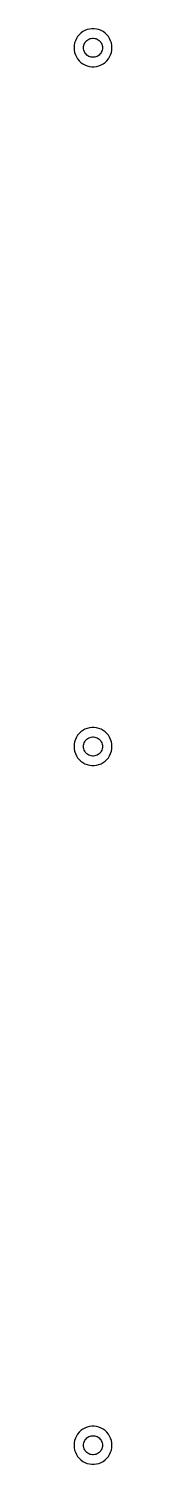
# Model space of a CAD drawing. Header units: metres. Extents: x -3 to 3, y 107 to 333.
import ezdxf

# ---------------------------------------------------------------- set-up
doc = ezdxf.new("R2010")
doc.units = ezdxf.units.M

msp = doc.modelspace()

# ---------------------------------------------------------------- linework, layer by layer
for p, q in [((-1.91226, 332.312), (-2.1869, 332.054)), ((-1.60747, 332.533), (-1.91226, 332.312)), ((-1.27733, 332.714), (-1.60747, 332.533)), ((-0.927048, 332.853), (-1.27733, 332.714)), ((-0.562134, 332.947), (-0.927048, 332.853)), ((-0.18837, 332.994), (-0.562134, 332.947)), ((0.18837, 332.994), (-0.18837, 332.994)), ((0.562134, 332.947), (0.18837, 332.994)), ((0.927048, 332.853), (0.562134, 332.947)), ((1.27733, 332.714), (0.927048, 332.853)), ((1.60747, 332.533), (1.27733, 332.714)), ((1.91226, 332.312), (1.60747, 332.533)), ((2.1869, 332.054), (1.91226, 332.312)), ((-2.97633, 330.376), (-3, 330)), ((-3, 330), (-2.97633, 329.624)), ((-2.90575, 330.746), (-2.97633, 330.376)), ((-2.78932, 331.104), (-2.90575, 330.746)), ((-2.62891, 331.445), (-2.78932, 331.104)), ((-2.42705, 331.763), (-2.62891, 331.445)), ((-2.1869, 332.054), (-2.42705, 331.763)), ((-1.5, 330), (-1.48816, 330.188)), ((-1.48816, 329.812), (-1.5, 330)), ((-1.48816, 330.188), (-1.45287, 330.373)), ((-1.45287, 330.373), (-1.39465, 330.552)), ((-1.39465, 330.552), (-1.31445, 330.723)), ((-1.31445, 330.723), (-1.21352, 330.882)), ((-1.21352, 330.882), (-1.09344, 331.027)), ((-1.09344, 331.027), (-0.956131, 331.156)), ((-0.956131, 331.156), (-0.803726, 331.266)), ((-0.803726, 331.266), (-0.638657, 331.357)), ((-0.638657, 331.357), (-0.463516, 331.427)), ((-0.463516, 331.427), (-0.281067, 331.473)), ((-0.281067, 331.473), (-0.094177, 331.497)), ((-0.094177, 331.497), (0.094177, 331.497)), ((0.094177, 331.497), (0.281067, 331.473)), ((0.281067, 331.473), (0.463516, 331.427)), ((0.463516, 331.427), (0.638657, 331.357)), ((0.638657, 331.357), (0.803726, 331.266)), ((0.803726, 331.266), (0.956131, 331.156)), ((0.956131, 331.156), (1.09344, 331.027)), ((1.09344, 331.027), (1.21352, 330.882)), ((1.21352, 330.882), (1.31445, 330.723)), ((1.31445, 330.723), (1.39465, 330.552)), ((1.39465, 330.552), (1.45287, 330.373)), ((1.45287, 330.373), (1.48816, 330.188)), ((1.48816, 330.188), (1.5, 330)), ((1.5, 330), (1.48816, 329.812)), ((2.42705, 331.763), (2.1869, 332.054)), ((2.62891, 331.445), (2.42705, 331.763)), ((2.78932, 331.104), (2.62891, 331.445)), ((2.90575, 330.746), (2.78932, 331.104)), ((2.97633, 330.376), (2.90575, 330.746)), ((3, 330), (2.97633, 330.376)), ((2.97633, 329.624), (3, 330)), ((-2.97633, 329.624), (-2.90575, 329.254)), ((-2.90575, 329.254), (-2.78932, 328.896)), ((-2.78932, 328.896), (-2.62891, 328.555)), ((-2.62891, 328.555), (-2.42705, 328.237)), ((-2.42705, 328.237), (-2.1869, 327.946)), ((-2.1869, 327.946), (-1.91226, 327.688)), ((-1.91226, 327.688), (-1.60747, 327.467)), ((-1.45287, 329.627), (-1.48816, 329.812)), ((-1.39465, 329.448), (-1.45287, 329.627)), ((-1.31445, 329.277), (-1.39465, 329.448)), ((-1.21352, 329.118), (-1.31445, 329.277)), ((-1.09344, 328.973), (-1.21352, 329.118)), ((-0.956131, 328.844), (-1.09344, 328.973)), ((-0.803726, 328.734), (-0.956131, 328.844)), ((-0.638657, 328.643), (-0.803726, 328.734)), ((-0.463516, 328.573), (-0.638657, 328.643)), ((-0.281067, 328.527), (-0.463516, 328.573)), ((-0.094177, 328.503), (-0.281067, 328.527)), ((0.094177, 328.503), (-0.094177, 328.503)), ((0.281067, 328.527), (0.094177, 328.503)), ((0.463516, 328.573), (0.281067, 328.527)), ((0.638657, 328.643), (0.463516, 328.573)), ((0.803726, 328.734), (0.638657, 328.643)), ((0.956131, 328.844), (0.803726, 328.734)), ((1.09344, 328.973), (0.956131, 328.844)), ((1.21352, 329.118), (1.09344, 328.973)), ((1.31445, 329.277), (1.21352, 329.118)), ((1.39465, 329.448), (1.31445, 329.277)), ((1.45287, 329.627), (1.39465, 329.448)), ((1.48816, 329.812), (1.45287, 329.627)), ((1.60747, 327.467), (1.91226, 327.688)), ((1.91226, 327.688), (2.1869, 327.946)), ((2.1869, 327.946), (2.42705, 328.237)), ((2.42705, 328.237), (2.62891, 328.555)), ((2.62891, 328.555), (2.78932, 328.896)), ((2.78932, 328.896), (2.90575, 329.254)), ((2.90575, 329.254), (2.97633, 329.624)), ((-1.60747, 327.467), (-1.27733, 327.286)), ((-1.27733, 327.286), (-0.927048, 327.147)), ((-0.927048, 327.147), (-0.562134, 327.053)), ((-0.562134, 327.053), (-0.18837, 327.006)), ((-0.18837, 327.006), (0.18837, 327.006)), ((0.18837, 327.006), (0.562134, 327.053)), ((0.562134, 327.053), (0.927048, 327.147)), ((0.927048, 327.147), (1.27733, 327.286)), ((1.27733, 327.286), (1.60747, 327.467)), ((-2.42705, 221.763), (-2.62891, 221.445)), ((-2.1869, 222.054), (-2.42705, 221.763)), ((-1.91226, 222.312), (-2.1869, 222.054)), ((-1.60747, 222.533), (-1.91226, 222.312)), ((-1.27733, 222.714), (-1.60747, 222.533)), ((-0.927048, 222.853), (-1.27733, 222.714)), ((-0.562134, 222.947), (-0.927048, 222.853)), ((-0.18837, 222.994), (-0.562134, 222.947)), ((-0.463516, 221.427), (-0.281067, 221.473)), ((-0.281067, 221.473), (-0.094177, 221.497)), ((0.18837, 222.994), (-0.18837, 222.994)), ((-0.094177, 221.497), (0.094177, 221.497)), ((0.094177, 221.497), (0.281067, 221.473)), ((0.562134, 222.947), (0.18837, 222.994)), ((0.281067, 221.473), (0.463516, 221.427)), ((0.927048, 222.853), (0.562134, 222.947)), ((1.27733, 222.714), (0.927048, 222.853)), ((1.60747, 222.533), (1.27733, 222.714)), ((1.91226, 222.312), (1.60747, 222.533)), ((2.1869, 222.054), (1.91226, 222.312)), ((2.42705, 221.763), (2.1869, 222.054)), ((2.62891, 221.445), (2.42705, 221.763)), ((-2.97633, 220.376), (-3, 220)), ((-3, 220), (-2.97633, 219.624)), ((-2.90575, 220.746), (-2.97633, 220.376)), ((-2.97633, 219.624), (-2.90575, 219.254)), ((-2.78932, 221.104), (-2.90575, 220.746)), ((-2.90575, 219.254), (-2.78932, 218.896)), ((-2.62891, 221.445), (-2.78932, 221.104)), ((-1.5, 220), (-1.48816, 220.188)), ((-1.48816, 219.812), (-1.5, 220)), ((-1.48816, 220.188), (-1.45287, 220.373)), ((-1.45287, 219.627), (-1.48816, 219.812)), ((-1.45287, 220.373), (-1.39465, 220.552)), ((-1.39465, 219.448), (-1.45287, 219.627)), ((-1.39465, 220.552), (-1.31445, 220.723)), ((-1.31445, 219.277), (-1.39465, 219.448)), ((-1.31445, 220.723), (-1.21352, 220.882)), ((-1.21352, 219.118), (-1.31445, 219.277)), ((-1.21352, 220.882), (-1.09344, 221.027)), ((-1.09344, 221.027), (-0.956131, 221.156)), ((-0.956131, 221.156), (-0.803726, 221.266)), ((-0.803726, 221.266), (-0.638657, 221.357)), ((-0.638657, 221.357), (-0.463516, 221.427)), ((0.463516, 221.427), (0.638657, 221.357)), ((0.638657, 221.357), (0.803726, 221.266)), ((0.803726, 221.266), (0.956131, 221.156)), ((0.956131, 221.156), (1.09344, 221.027)), ((1.09344, 221.027), (1.21352, 220.882)), ((1.21352, 220.882), (1.31445, 220.723)), ((1.31445, 219.277), (1.21352, 219.118)), ((1.31445, 220.723), (1.39465, 220.552)), ((1.39465, 219.448), (1.31445, 219.277)), ((1.39465, 220.552), (1.45287, 220.373)), ((1.45287, 219.627), (1.39465, 219.448)), ((1.45287, 220.373), (1.48816, 220.188)), ((1.48816, 219.812), (1.45287, 219.627)), ((1.48816, 220.188), (1.5, 220)), ((1.5, 220), (1.48816, 219.812)), ((2.78932, 221.104), (2.62891, 221.445)), ((2.90575, 220.746), (2.78932, 221.104)), ((2.78932, 218.896), (2.90575, 219.254)), ((2.97633, 220.376), (2.90575, 220.746)), ((2.90575, 219.254), (2.97633, 219.624)), ((3, 220), (2.97633, 220.376)), ((2.97633, 219.624), (3, 220)), ((-2.78932, 218.896), (-2.62891, 218.555)), ((-2.62891, 218.555), (-2.42705, 218.237)), ((-2.42705, 218.237), (-2.1869, 217.946)), ((-2.1869, 217.946), (-1.91226, 217.688)), ((-1.91226, 217.688), (-1.60747, 217.467)), ((-1.60747, 217.467), (-1.27733, 217.286)), ((-1.27733, 217.286), (-0.927048, 217.147)), ((-1.09344, 218.973), (-1.21352, 219.118)), ((-0.956131, 218.844), (-1.09344, 218.973)), ((-0.803726, 218.734), (-0.956131, 218.844)), ((-0.927048, 217.147), (-0.562134, 217.053)), ((-0.638657, 218.643), (-0.803726, 218.734)), ((-0.463516, 218.573), (-0.638657, 218.643)), ((-0.562134, 217.053), (-0.18837, 217.006)), ((-0.281067, 218.527), (-0.463516, 218.573)), ((-0.094177, 218.503), (-0.281067, 218.527)), ((-0.18837, 217.006), (0.18837, 217.006)), ((0.094177, 218.503), (-0.094177, 218.503)), ((0.281067, 218.527), (0.094177, 218.503)), ((0.18837, 217.006), (0.562134, 217.053)), ((0.463516, 218.573), (0.281067, 218.527)), ((0.638657, 218.643), (0.463516, 218.573)), ((0.562134, 217.053), (0.927048, 217.147)), ((0.803726, 218.734), (0.638657, 218.643)), ((0.956131, 218.844), (0.803726, 218.734)), ((0.927048, 217.147), (1.27733, 217.286)), ((1.09344, 218.973), (0.956131, 218.844)), ((1.21352, 219.118), (1.09344, 218.973)), ((1.27733, 217.286), (1.60747, 217.467)), ((1.60747, 217.467), (1.91226, 217.688)), ((1.91226, 217.688), (2.1869, 217.946)), ((2.1869, 217.946), (2.42705, 218.237)), ((2.42705, 218.237), (2.62891, 218.555)), ((2.62891, 218.555), (2.78932, 218.896)), ((-2.90575, 110.746), (-2.97633, 110.376)), ((-2.78932, 111.104), (-2.90575, 110.746)), ((-2.62891, 111.445), (-2.78932, 111.104)), ((-2.42705, 111.763), (-2.62891, 111.445)), ((-2.1869, 112.054), (-2.42705, 111.763)), ((-1.91226, 112.312), (-2.1869, 112.054)), ((-1.60747, 112.533), (-1.91226, 112.312)), ((-1.27733, 112.714), (-1.60747, 112.533)), ((-1.31445, 110.723), (-1.21352, 110.882)), ((-0.927048, 112.853), (-1.27733, 112.714)), ((-1.21352, 110.882), (-1.09344, 111.027)), ((-1.09344, 111.027), (-0.956131, 111.156)), ((-0.956131, 111.156), (-0.803726, 111.266)), ((-0.562134, 112.947), (-0.927048, 112.853)), ((-0.803726, 111.266), (-0.638657, 111.357)), ((-0.638657, 111.357), (-0.463516, 111.427)), ((-0.18837, 112.994), (-0.562134, 112.947)), ((-0.463516, 111.427), (-0.281067, 111.473)), ((-0.281067, 111.473), (-0.094177, 111.497)), ((0.18837, 112.994), (-0.18837, 112.994)), ((-0.094177, 111.497), (0.094177, 111.497)), ((0.094177, 111.497), (0.281067, 111.473)), ((0.562134, 112.947), (0.18837, 112.994)), ((0.281067, 111.473), (0.463516, 111.427)), ((0.463516, 111.427), (0.638657, 111.357)), ((0.927048, 112.853), (0.562134, 112.947)), ((0.638657, 111.357), (0.803726, 111.266)), ((0.803726, 111.266), (0.956131, 111.156)), ((1.27733, 112.714), (0.927048, 112.853)), ((0.956131, 111.156), (1.09344, 111.027)), ((1.09344, 111.027), (1.21352, 110.882)), ((1.21352, 110.882), (1.31445, 110.723)), ((1.60747, 112.533), (1.27733, 112.714)), ((1.91226, 112.312), (1.60747, 112.533)), ((2.1869, 112.054), (1.91226, 112.312)), ((2.42705, 111.763), (2.1869, 112.054)), ((2.62891, 111.445), (2.42705, 111.763)), ((2.78932, 111.104), (2.62891, 111.445)), ((2.90575, 110.746), (2.78932, 111.104)), ((2.97633, 110.376), (2.90575, 110.746)), ((-2.97633, 110.376), (-3, 110)), ((-3, 110), (-2.97633, 109.624)), ((-2.97633, 109.624), (-2.90575, 109.254)), ((-2.90575, 109.254), (-2.78932, 108.896)), ((-2.78932, 108.896), (-2.62891, 108.555)), ((-2.62891, 108.555), (-2.42705, 108.237)), ((-1.5, 110), (-1.48816, 110.188)), ((-1.48816, 109.812), (-1.5, 110)), ((-1.48816, 110.188), (-1.45287, 110.373)), ((-1.45287, 109.627), (-1.48816, 109.812)), ((-1.45287, 110.373), (-1.39465, 110.552)), ((-1.39465, 109.448), (-1.45287, 109.627)), ((-1.39465, 110.552), (-1.31445, 110.723)), ((-1.31445, 109.277), (-1.39465, 109.448)), ((-1.21352, 109.118), (-1.31445, 109.277)), ((-1.09344, 108.973), (-1.21352, 109.118)), ((-0.956131, 108.844), (-1.09344, 108.973)), ((-0.803726, 108.734), (-0.956131, 108.844)), ((-0.638657, 108.643), (-0.803726, 108.734)), ((-0.463516, 108.573), (-0.638657, 108.643)), ((-0.281067, 108.527), (-0.463516, 108.573)), ((-0.094177, 108.503), (-0.281067, 108.527)), ((0.094177, 108.503), (-0.094177, 108.503)), ((0.281067, 108.527), (0.094177, 108.503)), ((0.463516, 108.573), (0.281067, 108.527)), ((0.638657, 108.643), (0.463516, 108.573)), ((0.803726, 108.734), (0.638657, 108.643)), ((0.956131, 108.844), (0.803726, 108.734)), ((1.09344, 108.973), (0.956131, 108.844)), ((1.21352, 109.118), (1.09344, 108.973)), ((1.31445, 109.277), (1.21352, 109.118)), ((1.31445, 110.723), (1.39465, 110.552)), ((1.39465, 109.448), (1.31445, 109.277)), ((1.39465, 110.552), (1.45287, 110.373)), ((1.45287, 109.627), (1.39465, 109.448)), ((1.45287, 110.373), (1.48816, 110.188)), ((1.48816, 109.812), (1.45287, 109.627)), ((1.48816, 110.188), (1.5, 110)), ((1.5, 110), (1.48816, 109.812)), ((2.42705, 108.237), (2.62891, 108.555)), ((2.62891, 108.555), (2.78932, 108.896)), ((2.78932, 108.896), (2.90575, 109.254)), ((2.90575, 109.254), (2.97633, 109.624)), ((3, 110), (2.97633, 110.376)), ((2.97633, 109.624), (3, 110)), ((-2.42705, 108.237), (-2.1869, 107.946)), ((-2.1869, 107.946), (-1.91226, 107.688)), ((-1.91226, 107.688), (-1.60747, 107.467)), ((-1.60747, 107.467), (-1.27733, 107.286)), ((-1.27733, 107.286), (-0.927048, 107.147)), ((-0.927048, 107.147), (-0.562134, 107.053)), ((-0.562134, 107.053), (-0.18837, 107.006)), ((-0.18837, 107.006), (0.18837, 107.006)), ((0.18837, 107.006), (0.562134, 107.053)), ((0.562134, 107.053), (0.927048, 107.147)), ((0.927048, 107.147), (1.27733, 107.286)), ((1.27733, 107.286), (1.60747, 107.467)), ((1.60747, 107.467), (1.91226, 107.688)), ((1.91226, 107.688), (2.1869, 107.946)), ((2.1869, 107.946), (2.42705, 108.237))]:
    msp.add_line(p, q)

doc.saveas('drawing.dxf')
